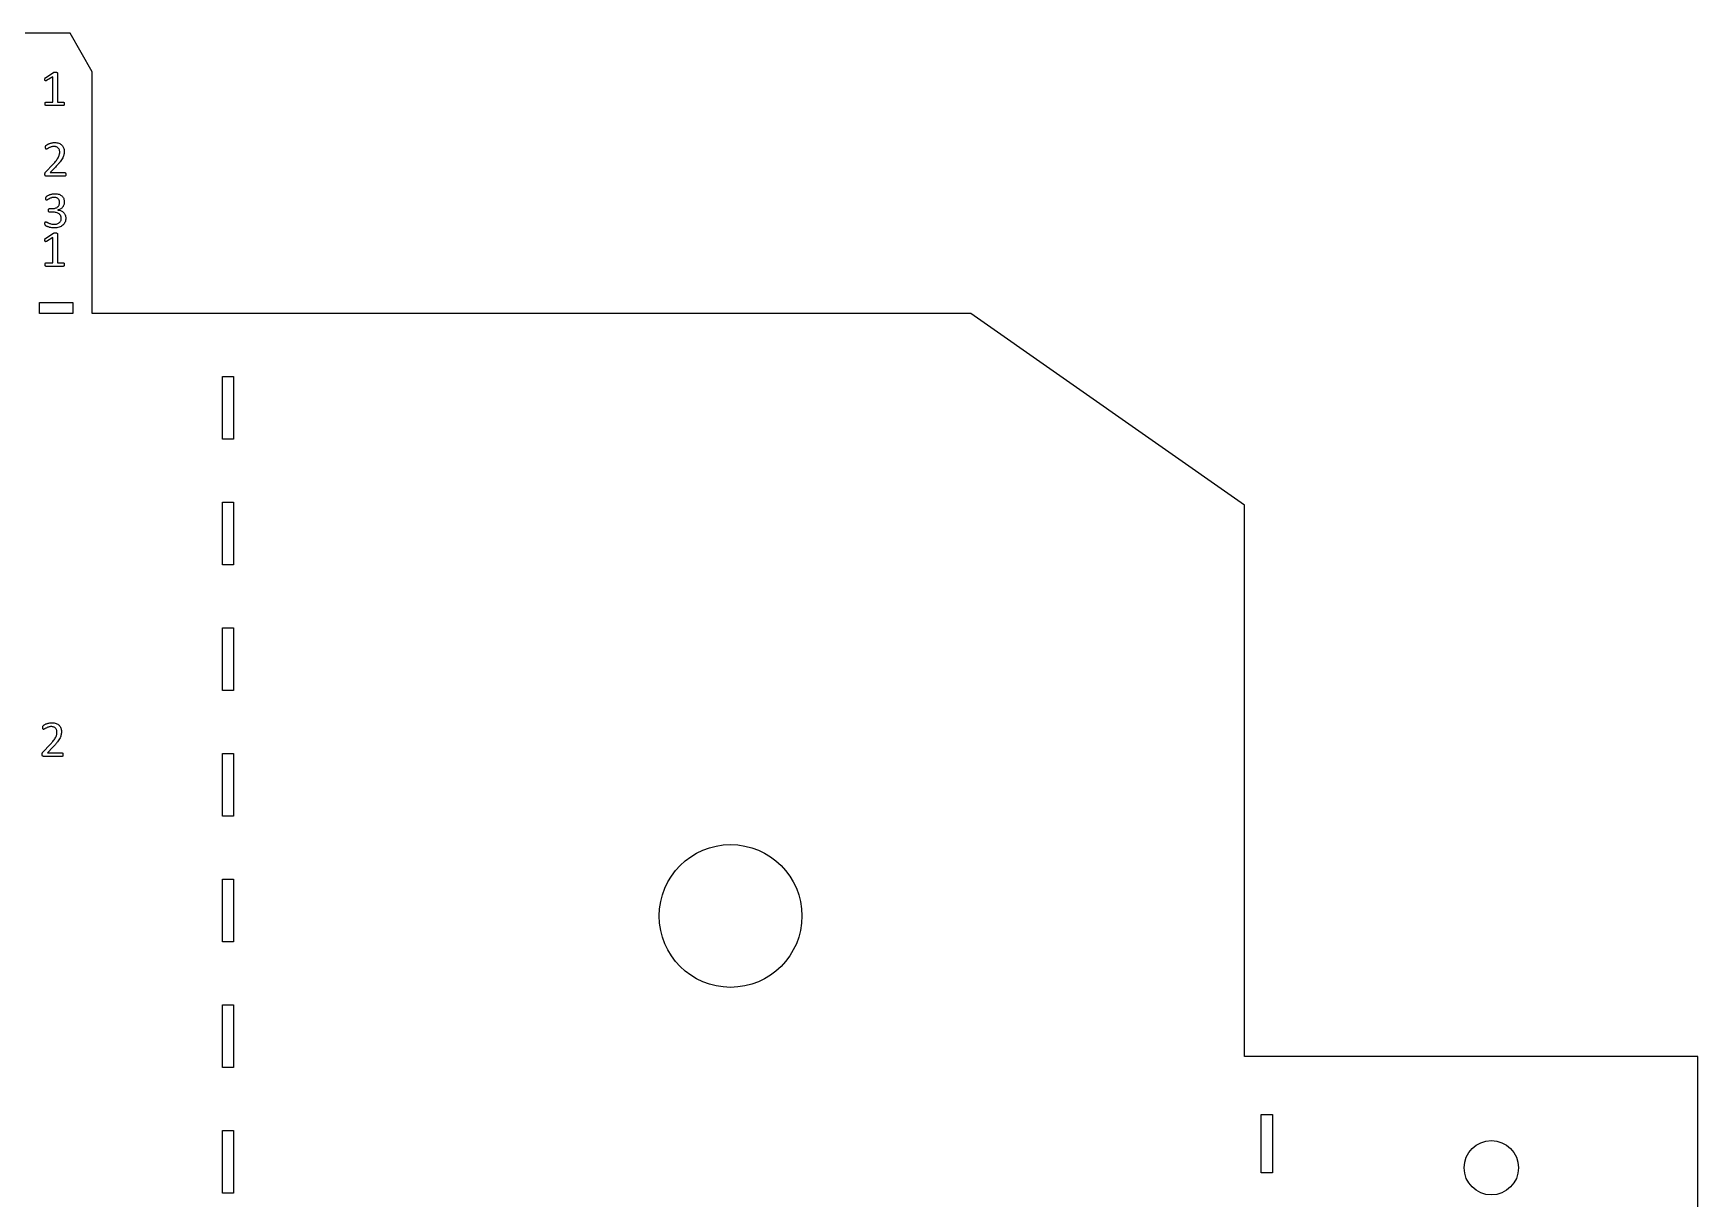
# Model space of a CAD drawing. Header units: inches. Extents: x 81.2 to 93.2, y 89.1 to 102.6.
# Drawn here: x 87.27 to 93.16, y 98.5 to 102.62 of the extents above; entities that cross this region are included whole.
import ezdxf

# ---------------------------------------------------------------- set-up
doc = ezdxf.new("R2010")
doc.units = ezdxf.units.IN
doc.header["$MEASUREMENT"] = 0
doc.layers.add('SCRIBE', color=5, linetype='Continuous')

msp = doc.modelspace()

# ---------------------------------------------------------------- linework, layer by layer
for p, q in [((87.3956, 102.6233), (86.9231, 102.6233)), ((87.4743, 102.4869), (87.3956, 102.6233)), ((87.4743, 101.6312), (87.4743, 102.4869)), ((90.584, 101.6312), (87.4743, 101.6312)), ((91.5515, 100.9537), (90.584, 101.6312)), ((91.5515, 99.0023), (91.5515, 100.9537)), ((93.1558, 99.0023), (91.5515, 99.0023)), ((93.1558, 97.1519), (93.1558, 99.0023))]:
    msp.add_line(p, q)
for points in [[(87.2873, 101.6312), (87.2873, 101.6705), (87.4054, 101.6705), (87.4054, 101.6312)], [(87.9743, 101.1865), (87.9349, 101.1865), (87.9349, 101.4088), (87.9743, 101.4088)], [(87.9743, 100.7419), (87.9349, 100.7419), (87.9349, 100.9642), (87.9743, 100.9642)], [(87.9349, 100.5195), (87.9743, 100.5195), (87.9743, 100.2972), (87.9349, 100.2972)], [(87.9349, 100.0749), (87.9743, 100.0749), (87.9743, 99.8526), (87.9349, 99.8526)], [(87.9349, 99.6302), (87.9743, 99.6302), (87.9743, 99.4079), (87.9349, 99.4079)], [(87.9349, 99.1856), (87.9743, 99.1856), (87.9743, 98.9633), (87.9349, 98.9633)], [(91.6115, 98.7967), (91.6509, 98.7967), (91.6509, 98.5911), (91.6115, 98.5911)], [(87.9349, 98.7409), (87.9743, 98.7409), (87.9743, 98.5186), (87.9349, 98.5186)]]:
    msp.add_lwpolyline(points, close=True)
for centre, radius in [((89.7333, 99.4996), 0.2525), ((92.4255, 98.6086), 0.0962)]:
    msp.add_circle(centre, radius)
at = {"layer": 'SCRIBE'}
for p, q in [((87.3096, 102.4673), (87.3367, 102.4847)), ((87.3352, 102.4693), (87.3125, 102.4558)), ((87.3352, 102.3799), (87.3352, 102.4693)), ((87.3509, 102.4832), (87.3509, 102.3799)), ((87.3107, 102.3799), (87.3352, 102.3799)), ((87.3509, 102.3799), (87.3721, 102.3799)), ((87.3721, 102.3674), (87.3107, 102.3674)), ((87.3107, 102.1341), (87.3342, 102.1583)), ((87.3445, 102.1501), (87.3259, 102.1307)), ((87.3771, 102.1174), (87.3122, 102.1174)), ((87.3259, 102.1307), (87.377, 102.1307)), ((87.3225, 102.0027), (87.3328, 102.0027)), ((87.3343, 101.9903), (87.3227, 101.9903)), ((87.3531, 101.9981), (87.3531, 101.9979)), ((87.3096, 101.8984), (87.3367, 101.9158)), ((87.3352, 101.9004), (87.3125, 101.8869)), ((87.3352, 101.811), (87.3352, 101.9004)), ((87.3509, 101.9143), (87.3509, 101.811)), ((87.3107, 101.811), (87.3352, 101.811)), ((87.3721, 101.7985), (87.3107, 101.7985)), ((87.3509, 101.811), (87.3721, 101.811)), ((87.3009, 100.081), (87.3244, 100.1051)), ((87.3347, 100.0969), (87.316, 100.0775)), ((87.316, 100.0775), (87.3672, 100.0775)), ((87.3673, 100.0642), (87.3023, 100.0642))]:
    msp.add_line(p, q, dxfattribs=at)
for points, knots in [([(87.307, 102.4605), (87.307, 102.461), (87.307, 102.4619), (87.3071, 102.4627), (87.3071, 102.4631)], [0, 0, 0, 0, 0.003635647, 0.006704337, 0.006704337, 0.006704337, 0.006704337]), ([(87.3072, 102.4571), (87.3071, 102.4576), (87.307, 102.4587), (87.307, 102.4599), (87.307, 102.4605)], [0, 0, 0, 0, 0.003946863, 0.008795165, 0.008795165, 0.008795165, 0.008795165]), ([(87.3071, 102.4631), (87.3072, 102.4635), (87.3073, 102.4641), (87.3074, 102.4647), (87.3075, 102.465)], [0, 0, 0, 0, 0.002575071, 0.004738533, 0.004738533, 0.004738533, 0.004738533]), ([(87.3081, 102.4551), (87.3079, 102.4554), (87.3074, 102.4559), (87.3073, 102.4567), (87.3072, 102.4571)], [0, 0, 0, 0, 0.002408271, 0.005494948, 0.005494948, 0.005494948, 0.005494948]), ([(87.3075, 102.465), (87.3076, 102.4652), (87.3078, 102.4657), (87.3081, 102.466), (87.3083, 102.4662)], [0, 0, 0, 0, 0.001922331, 0.00379734, 0.00379734, 0.00379734, 0.00379734]), ([(87.3098, 102.4547), (87.3094, 102.4547), (87.3088, 102.4546), (87.3083, 102.4549), (87.3081, 102.4551)], [0, 0, 0, 0, 0.002394407, 0.004523946, 0.004523946, 0.004523946, 0.004523946]), ([(87.3083, 102.4662), (87.3085, 102.4664), (87.3089, 102.4668), (87.3094, 102.4672), (87.3096, 102.4673)], [0, 0, 0, 0, 0.002020261, 0.004351097, 0.004351097, 0.004351097, 0.004351097]), ([(87.3125, 102.4558), (87.312, 102.4555), (87.3111, 102.4551), (87.3102, 102.4548), (87.3098, 102.4547)], [0, 0, 0, 0, 0.004361875, 0.007583489, 0.007583489, 0.007583489, 0.007583489]), ([(87.3367, 102.4847), (87.3368, 102.4848), (87.3371, 102.485), (87.3374, 102.4851), (87.3376, 102.4851)], [0, 0, 0, 0, 0.001217018, 0.002588348, 0.002588348, 0.002588348, 0.002588348]), ([(87.3376, 102.4851), (87.3378, 102.4852), (87.3383, 102.4853), (87.3387, 102.4854), (87.339, 102.4855)], [0, 0, 0, 0, 0.001624634, 0.003583621, 0.003583621, 0.003583621, 0.003583621]), ([(87.339, 102.4855), (87.3393, 102.4856), (87.3399, 102.4857), (87.3405, 102.4857), (87.3409, 102.4857)], [0, 0, 0, 0, 0.002281035, 0.004885038, 0.004885038, 0.004885038, 0.004885038]), ([(87.3409, 102.4857), (87.3413, 102.4857), (87.3422, 102.4858), (87.3431, 102.4858), (87.3436, 102.4858)], [0, 0, 0, 0, 0.003116588, 0.006924391, 0.006924391, 0.006924391, 0.006924391]), ([(87.3436, 102.4858), (87.3443, 102.4858), (87.3455, 102.4858), (87.3467, 102.4856), (87.3472, 102.4856)], [0, 0, 0, 0, 0.005078226, 0.009246472, 0.009246472, 0.009246472, 0.009246472]), ([(87.3472, 102.4856), (87.3477, 102.4855), (87.3484, 102.4854), (87.3492, 102.4852), (87.3495, 102.4851)], [0, 0, 0, 0, 0.003333809, 0.005917274, 0.005917274, 0.005917274, 0.005917274]), ([(87.3495, 102.4851), (87.3498, 102.485), (87.3502, 102.4848), (87.3505, 102.4844), (87.3506, 102.4843)], [0, 0, 0, 0, 0.001961542, 0.00351388, 0.00351388, 0.00351388, 0.00351388]), ([(87.3506, 102.4843), (87.3507, 102.4841), (87.3508, 102.4838), (87.3509, 102.4834), (87.3509, 102.4832)], [0, 0, 0, 0, 0.001398093, 0.002764863, 0.002764863, 0.002764863, 0.002764863]), ([(87.3074, 102.3736), (87.3074, 102.3741), (87.3075, 102.375), (87.3076, 102.3759), (87.3077, 102.3764)], [0, 0, 0, 0, 0.003869234, 0.007198451, 0.007198451, 0.007198451, 0.007198451]), ([(87.3077, 102.3707), (87.3076, 102.3711), (87.3075, 102.3721), (87.3074, 102.373), (87.3074, 102.3736)], [0, 0, 0, 0, 0.003386191, 0.007428381, 0.007428381, 0.007428381, 0.007428381]), ([(87.3077, 102.3764), (87.3078, 102.3767), (87.308, 102.3774), (87.3083, 102.378), (87.3084, 102.3783)], [0, 0, 0, 0, 0.002848912, 0.005265441, 0.005265441, 0.005265441, 0.005265441]), ([(87.3084, 102.3783), (87.3085, 102.3786), (87.3088, 102.379), (87.3092, 102.3794), (87.3094, 102.3795)], [0, 0, 0, 0, 0.002080151, 0.00395847, 0.00395847, 0.00395847, 0.00395847]), ([(87.3094, 102.3795), (87.3096, 102.3796), (87.31, 102.3799), (87.3105, 102.3799), (87.3107, 102.3799)], [0, 0, 0, 0, 0.001767391, 0.003546057, 0.003546057, 0.003546057, 0.003546057]), ([(87.3721, 102.3799), (87.3724, 102.3799), (87.3729, 102.3799), (87.3733, 102.3796), (87.3735, 102.3795)], [0, 0, 0, 0, 0.001807211, 0.003652688, 0.003652688, 0.003652688, 0.003652688]), ([(87.3735, 102.3795), (87.3737, 102.3794), (87.3741, 102.379), (87.3744, 102.3786), (87.3745, 102.3783)], [0, 0, 0, 0, 0.001942998, 0.004039286, 0.004039286, 0.004039286, 0.004039286]), ([(87.3745, 102.3783), (87.3747, 102.378), (87.375, 102.3774), (87.3751, 102.3767), (87.3752, 102.3764)], [0, 0, 0, 0, 0.002405307, 0.005231788, 0.005231788, 0.005231788, 0.005231788]), ([(87.3754, 102.3736), (87.3754, 102.373), (87.3754, 102.3721), (87.3752, 102.3711), (87.3751, 102.3707)], [0, 0, 0, 0, 0.00404219, 0.007428381, 0.007428381, 0.007428381, 0.007428381]), ([(87.3752, 102.3764), (87.3752, 102.3759), (87.3754, 102.375), (87.3754, 102.3741), (87.3754, 102.3736)], [0, 0, 0, 0, 0.003316823, 0.007184874, 0.007184874, 0.007184874, 0.007184874]), ([(87.3085, 102.3687), (87.3083, 102.369), (87.308, 102.3696), (87.3078, 102.3703), (87.3077, 102.3707)], [0, 0, 0, 0, 0.00241293, 0.005250574, 0.005250574, 0.005250574, 0.005250574]), ([(87.3095, 102.3677), (87.3093, 102.3678), (87.3089, 102.3681), (87.3086, 102.3685), (87.3085, 102.3687)], [0, 0, 0, 0, 0.001725476, 0.003775369, 0.003775369, 0.003775369, 0.003775369]), ([(87.3107, 102.3674), (87.3105, 102.3674), (87.3101, 102.3674), (87.3097, 102.3676), (87.3095, 102.3677)], [0, 0, 0, 0, 0.001570728, 0.003135079, 0.003135079, 0.003135079, 0.003135079]), ([(87.3734, 102.3677), (87.3732, 102.3676), (87.3728, 102.3674), (87.3723, 102.3674), (87.3721, 102.3674)], [0, 0, 0, 0, 0.00164449, 0.003243828, 0.003243828, 0.003243828, 0.003243828]), ([(87.3744, 102.3687), (87.3743, 102.3685), (87.374, 102.3681), (87.3736, 102.3678), (87.3734, 102.3677)], [0, 0, 0, 0, 0.002013859, 0.003785026, 0.003785026, 0.003785026, 0.003785026]), ([(87.3751, 102.3707), (87.375, 102.3703), (87.3749, 102.3696), (87.3745, 102.369), (87.3744, 102.3687)], [0, 0, 0, 0, 0.002829272, 0.005203089, 0.005203089, 0.005203089, 0.005203089]), ([(87.3092, 102.2201), (87.3092, 102.2205), (87.3092, 102.2213), (87.3092, 102.222), (87.3093, 102.2224)], [0, 0, 0, 0, 0.003231266, 0.006005901, 0.006005901, 0.006005901, 0.006005901]), ([(87.3094, 102.2168), (87.3093, 102.2173), (87.3092, 102.2184), (87.3092, 102.2195), (87.3092, 102.2201)], [0, 0, 0, 0, 0.00382439, 0.008325965, 0.008325965, 0.008325965, 0.008325965]), ([(87.3093, 102.2224), (87.3093, 102.2227), (87.3094, 102.2233), (87.3095, 102.2239), (87.3096, 102.2241)], [0, 0, 0, 0, 0.002386583, 0.004464489, 0.004464489, 0.004464489, 0.004464489]), ([(87.3099, 102.2146), (87.3098, 102.2149), (87.3095, 102.2156), (87.3094, 102.2164), (87.3094, 102.2168)], [0, 0, 0, 0, 0.002534651, 0.005700892, 0.005700892, 0.005700892, 0.005700892]), ([(87.3096, 102.2241), (87.3097, 102.2244), (87.3098, 102.2248), (87.3101, 102.2253), (87.3102, 102.2255)], [0, 0, 0, 0, 0.001907563, 0.003778115, 0.003778115, 0.003778115, 0.003778115]), ([(87.3107, 102.2134), (87.3105, 102.2136), (87.3102, 102.2139), (87.31, 102.2144), (87.3099, 102.2146)], [0, 0, 0, 0, 0.001699084, 0.003725318, 0.003725318, 0.003725318, 0.003725318]), ([(87.3102, 102.2255), (87.3103, 102.2257), (87.3108, 102.2263), (87.3113, 102.2268), (87.3116, 102.2271)], [0, 0, 0, 0, 0.002284688, 0.005487658, 0.005487658, 0.005487658, 0.005487658]), ([(87.3119, 102.2131), (87.3117, 102.2131), (87.3113, 102.2131), (87.3109, 102.2133), (87.3107, 102.2134)], [0, 0, 0, 0, 0.001593871, 0.003155237, 0.003155237, 0.003155237, 0.003155237]), ([(87.3116, 102.2271), (87.3121, 102.2275), (87.3133, 102.2284), (87.3146, 102.2292), (87.3154, 102.2297)], [0, 0, 0, 0, 0.00473657, 0.01162603, 0.01162603, 0.01162603, 0.01162603]), ([(87.3153, 102.2146), (87.3147, 102.2142), (87.3136, 102.2134), (87.3124, 102.2132), (87.3119, 102.2131)], [0, 0, 0, 0, 0.005878443, 0.009612166, 0.009612166, 0.009612166, 0.009612166]), ([(87.321, 102.218), (87.32, 102.2174), (87.318, 102.2163), (87.3162, 102.2151), (87.3153, 102.2146)], [0, 0, 0, 0, 0.00913042, 0.01685337, 0.01685337, 0.01685337, 0.01685337]), ([(87.3154, 102.2297), (87.3164, 102.2302), (87.3186, 102.2315), (87.3209, 102.2324), (87.3221, 102.2329)], [0, 0, 0, 0, 0.00871159, 0.01895733, 0.01895733, 0.01895733, 0.01895733]), ([(87.329, 102.2213), (87.3276, 102.2208), (87.3248, 102.2198), (87.3223, 102.2186), (87.321, 102.218)], [0, 0, 0, 0, 0.01158332, 0.02198567, 0.02198567, 0.02198567, 0.02198567]), ([(87.3221, 102.2329), (87.3235, 102.2334), (87.3264, 102.2345), (87.3295, 102.2352), (87.331, 102.2356)], [0, 0, 0, 0, 0.01141218, 0.02363523, 0.02363523, 0.02363523, 0.02363523]), ([(87.3393, 102.2229), (87.3374, 102.2228), (87.334, 102.2227), (87.3306, 102.2218), (87.329, 102.2213)], [0, 0, 0, 0, 0.01381521, 0.0264554, 0.0264554, 0.0264554, 0.0264554]), ([(87.331, 102.2356), (87.3327, 102.2359), (87.3361, 102.2366), (87.3395, 102.2366), (87.3412, 102.2367)], [0, 0, 0, 0, 0.01283265, 0.02614874, 0.02614874, 0.02614874, 0.02614874]), ([(87.3479, 102.2213), (87.3466, 102.2218), (87.3438, 102.2227), (87.3408, 102.2228), (87.3393, 102.2229)], [0, 0, 0, 0, 0.01065341, 0.02236237, 0.02236237, 0.02236237, 0.02236237]), ([(87.3412, 102.2367), (87.3439, 102.2366), (87.349, 102.2365), (87.3539, 102.235), (87.3562, 102.2343)], [0, 0, 0, 0, 0.02039392, 0.03860593, 0.03860593, 0.03860593, 0.03860593]), ([(87.3541, 102.2171), (87.3532, 102.218), (87.3514, 102.2197), (87.3491, 102.2208), (87.3479, 102.2213)], [0, 0, 0, 0, 0.00930619, 0.01917319, 0.01917319, 0.01917319, 0.01917319]), ([(87.3579, 102.211), (87.3574, 102.2121), (87.3565, 102.2144), (87.3549, 102.2162), (87.3541, 102.2171)], [0, 0, 0, 0, 0.00928038, 0.0184129, 0.0184129, 0.0184129, 0.0184129]), ([(87.3549, 102.1853), (87.3557, 102.1871), (87.3572, 102.1902), (87.358, 102.1937), (87.3584, 102.1952)], [0, 0, 0, 0, 0.01435635, 0.02674603, 0.02674603, 0.02674603, 0.02674603]), ([(87.3562, 102.2343), (87.3582, 102.2334), (87.3621, 102.2318), (87.3653, 102.229), (87.3668, 102.2277)], [0, 0, 0, 0, 0.01655218, 0.03194212, 0.03194212, 0.03194212, 0.03194212]), ([(87.3592, 102.2036), (87.3592, 102.2049), (87.3591, 102.2074), (87.3583, 102.2098), (87.3579, 102.211)], [0, 0, 0, 0, 0.00969935, 0.01917919, 0.01917919, 0.01917919, 0.01917919]), ([(87.3584, 102.1952), (87.3586, 102.1967), (87.3591, 102.1994), (87.3592, 102.2023), (87.3592, 102.2036)], [0, 0, 0, 0, 0.0110784, 0.02136155, 0.02136155, 0.02136155, 0.02136155]), ([(87.3668, 102.2277), (87.3681, 102.2262), (87.3708, 102.2233), (87.3723, 102.2198), (87.3731, 102.218)], [0, 0, 0, 0, 0.01482224, 0.02961907, 0.02961907, 0.02961907, 0.02961907]), ([(87.3742, 102.1949), (87.3738, 102.193), (87.3728, 102.1888), (87.371, 102.1849), (87.37, 102.1828)], [0, 0, 0, 0, 0.01528884, 0.03259483, 0.03259483, 0.03259483, 0.03259483]), ([(87.3731, 102.218), (87.3737, 102.2161), (87.375, 102.2122), (87.3751, 102.2082), (87.3752, 102.2061)], [0, 0, 0, 0, 0.0150736, 0.03059197, 0.03059197, 0.03059197, 0.03059197]), ([(87.3752, 102.2061), (87.3752, 102.2043), (87.3751, 102.2005), (87.3745, 102.1968), (87.3742, 102.1949)], [0, 0, 0, 0, 0.01429294, 0.02864096, 0.02864096, 0.02864096, 0.02864096]), ([(87.3342, 102.1583), (87.3367, 102.1609), (87.3413, 102.1657), (87.3454, 102.1709), (87.3473, 102.1733)], [0, 0, 0, 0, 0.02743727, 0.05052899, 0.05052899, 0.05052899, 0.05052899]), ([(87.3607, 102.1684), (87.3584, 102.1655), (87.3532, 102.1592), (87.3476, 102.1533), (87.3445, 102.1501)], [0, 0, 0, 0, 0.02821007, 0.0620706, 0.0620706, 0.0620706, 0.0620706]), ([(87.3473, 102.1733), (87.3488, 102.1753), (87.3516, 102.1792), (87.3538, 102.1834), (87.3549, 102.1853)], [0, 0, 0, 0, 0.01952854, 0.03627232, 0.03627232, 0.03627232, 0.03627232]), ([(87.37, 102.1828), (87.3687, 102.1805), (87.366, 102.1755), (87.3625, 102.1709), (87.3607, 102.1684)], [0, 0, 0, 0, 0.02009367, 0.04370444, 0.04370444, 0.04370444, 0.04370444]), ([(87.307, 102.1242), (87.307, 102.1248), (87.307, 102.1258), (87.3071, 102.1269), (87.3071, 102.1274)], [0, 0, 0, 0, 0.00432783, 0.008087371, 0.008087371, 0.008087371, 0.008087371]), ([(87.3073, 102.1208), (87.3072, 102.1213), (87.307, 102.1225), (87.307, 102.1236), (87.307, 102.1242)], [0, 0, 0, 0, 0.00391257, 0.008589994, 0.008589994, 0.008589994, 0.008589994]), ([(87.3071, 102.1274), (87.3072, 102.1278), (87.3073, 102.1286), (87.3076, 102.1294), (87.3077, 102.1298)], [0, 0, 0, 0, 0.003308191, 0.006327544, 0.006327544, 0.006327544, 0.006327544]), ([(87.3083, 102.1187), (87.3081, 102.119), (87.3076, 102.1197), (87.3074, 102.1204), (87.3073, 102.1208)], [0, 0, 0, 0, 0.002704176, 0.005933396, 0.005933396, 0.005933396, 0.005933396]), ([(87.3077, 102.1298), (87.3079, 102.1301), (87.3083, 102.1309), (87.3087, 102.1315), (87.3089, 102.1319)], [0, 0, 0, 0, 0.002971734, 0.006089147, 0.006089147, 0.006089147, 0.006089147]), ([(87.3099, 102.1177), (87.3096, 102.1178), (87.309, 102.1181), (87.3085, 102.1185), (87.3083, 102.1187)], [0, 0, 0, 0, 0.002490312, 0.004968558, 0.004968558, 0.004968558, 0.004968558]), ([(87.3089, 102.1319), (87.3092, 102.1322), (87.3097, 102.133), (87.3104, 102.1337), (87.3107, 102.1341)], [0, 0, 0, 0, 0.003423318, 0.007318479, 0.007318479, 0.007318479, 0.007318479]), ([(87.3122, 102.1174), (87.3118, 102.1174), (87.311, 102.1174), (87.3103, 102.1176), (87.3099, 102.1177)], [0, 0, 0, 0, 0.003035568, 0.005729556, 0.005729556, 0.005729556, 0.005729556]), ([(87.377, 102.1307), (87.3773, 102.1306), (87.3778, 102.1306), (87.3782, 102.1304), (87.3784, 102.1302)], [0, 0, 0, 0, 0.001835765, 0.003760049, 0.003760049, 0.003760049, 0.003760049]), ([(87.3786, 102.1178), (87.3784, 102.1177), (87.3779, 102.1174), (87.3774, 102.1174), (87.3771, 102.1174)], [0, 0, 0, 0, 0.001977182, 0.003984419, 0.003984419, 0.003984419, 0.003984419]), ([(87.3784, 102.1302), (87.3787, 102.1301), (87.3791, 102.1297), (87.3795, 102.1293), (87.3796, 102.129)], [0, 0, 0, 0, 0.002072299, 0.004356987, 0.004356987, 0.004356987, 0.004356987]), ([(87.3797, 102.1191), (87.3796, 102.1188), (87.3793, 102.1183), (87.3788, 102.118), (87.3786, 102.1178)], [0, 0, 0, 0, 0.00225666, 0.004302906, 0.004302906, 0.004302906, 0.004302906]), ([(87.3796, 102.129), (87.3798, 102.1287), (87.3801, 102.1281), (87.3803, 102.1274), (87.3804, 102.127)], [0, 0, 0, 0, 0.002580881, 0.005533503, 0.005533503, 0.005533503, 0.005533503]), ([(87.3804, 102.1212), (87.3803, 102.1208), (87.3801, 102.1201), (87.3798, 102.1194), (87.3797, 102.1191)], [0, 0, 0, 0, 0.003050763, 0.005670663, 0.005670663, 0.005670663, 0.005670663]), ([(87.3804, 102.127), (87.3804, 102.1265), (87.3806, 102.1256), (87.3806, 102.1246), (87.3806, 102.1241)], [0, 0, 0, 0, 0.003402617, 0.007299526, 0.007299526, 0.007299526, 0.007299526]), ([(87.3806, 102.1241), (87.3806, 102.1236), (87.3806, 102.1226), (87.3804, 102.1217), (87.3804, 102.1212)], [0, 0, 0, 0, 0.003925709, 0.007414186, 0.007414186, 0.007414186, 0.007414186]), ([(87.3103, 102.0414), (87.3104, 102.0417), (87.3104, 102.0423), (87.3106, 102.0429), (87.3107, 102.0432)], [0, 0, 0, 0, 0.002504794, 0.004716018, 0.004716018, 0.004716018, 0.004716018]), ([(87.3103, 102.0389), (87.3103, 102.0394), (87.3103, 102.0402), (87.3103, 102.041), (87.3103, 102.0414)], [0, 0, 0, 0, 0.003260139, 0.006121127, 0.006121127, 0.006121127, 0.006121127]), ([(87.3104, 102.0357), (87.3104, 102.0362), (87.3103, 102.0373), (87.3103, 102.0383), (87.3103, 102.0389)], [0, 0, 0, 0, 0.003615087, 0.008202451, 0.008202451, 0.008202451, 0.008202451]), ([(87.3108, 102.0338), (87.3107, 102.0341), (87.3105, 102.0347), (87.3104, 102.0354), (87.3104, 102.0357)], [0, 0, 0, 0, 0.002189284, 0.004996714, 0.004996714, 0.004996714, 0.004996714]), ([(87.3107, 102.0432), (87.3108, 102.0434), (87.311, 102.0439), (87.3112, 102.0444), (87.3113, 102.0446)], [0, 0, 0, 0, 0.002019422, 0.003928722, 0.003928722, 0.003928722, 0.003928722]), ([(87.3117, 102.0329), (87.3115, 102.033), (87.3111, 102.0332), (87.311, 102.0336), (87.3108, 102.0338)], [0, 0, 0, 0, 0.00144231, 0.003154716, 0.003154716, 0.003154716, 0.003154716]), ([(87.3113, 102.0446), (87.3115, 102.0448), (87.3119, 102.0454), (87.3123, 102.0458), (87.3126, 102.0461)], [0, 0, 0, 0, 0.002152861, 0.004929591, 0.004929591, 0.004929591, 0.004929591]), ([(87.3128, 102.0327), (87.3126, 102.0327), (87.3122, 102.0327), (87.3118, 102.0328), (87.3117, 102.0329)], [0, 0, 0, 0, 0.001535636, 0.002958778, 0.002958778, 0.002958778, 0.002958778]), ([(87.3126, 102.0461), (87.313, 102.0464), (87.3141, 102.0474), (87.3153, 102.0481), (87.3161, 102.0486)], [0, 0, 0, 0, 0.00426631, 0.01093084, 0.01093084, 0.01093084, 0.01093084]), ([(87.316, 102.0343), (87.3154, 102.0338), (87.3144, 102.0331), (87.3132, 102.0328), (87.3128, 102.0327)], [0, 0, 0, 0, 0.005763816, 0.00909364, 0.00909364, 0.00909364, 0.00909364]), ([(87.3217, 102.0377), (87.3206, 102.0371), (87.3187, 102.0361), (87.3168, 102.0348), (87.316, 102.0343)], [0, 0, 0, 0, 0.00918146, 0.01692713, 0.01692713, 0.01692713, 0.01692713]), ([(87.3161, 102.0486), (87.317, 102.0491), (87.3191, 102.0503), (87.3214, 102.0513), (87.3226, 102.0518)], [0, 0, 0, 0, 0.00853427, 0.01843695, 0.01843695, 0.01843695, 0.01843695]), ([(87.3296, 102.0411), (87.3282, 102.0406), (87.3255, 102.0396), (87.3229, 102.0383), (87.3217, 102.0377)], [0, 0, 0, 0, 0.01138286, 0.02176949, 0.02176949, 0.02176949, 0.02176949]), ([(87.3226, 102.0518), (87.3239, 102.0523), (87.3269, 102.0534), (87.3299, 102.0541), (87.3315, 102.0545)], [0, 0, 0, 0, 0.01119428, 0.02364075, 0.02364075, 0.02364075, 0.02364075]), ([(87.3392, 102.0427), (87.3375, 102.0426), (87.3342, 102.0425), (87.3311, 102.0415), (87.3296, 102.0411)], [0, 0, 0, 0, 0.01287617, 0.02500096, 0.02500096, 0.02500096, 0.02500096]), ([(87.3315, 102.0545), (87.3332, 102.0548), (87.3368, 102.0555), (87.3405, 102.0555), (87.3423, 102.0556)], [0, 0, 0, 0, 0.01345928, 0.0277549, 0.0277549, 0.0277549, 0.0277549]), ([(87.3477, 102.0413), (87.3464, 102.0417), (87.3437, 102.0425), (87.3408, 102.0426), (87.3392, 102.0427)], [0, 0, 0, 0, 0.01041863, 0.02196292, 0.02196292, 0.02196292, 0.02196292]), ([(87.3423, 102.0556), (87.3449, 102.0555), (87.3498, 102.0554), (87.3545, 102.0541), (87.3567, 102.0535)], [0, 0, 0, 0, 0.0195451, 0.03696751, 0.03696751, 0.03696751, 0.03696751]), ([(87.3538, 102.0374), (87.3529, 102.0382), (87.3511, 102.0398), (87.3489, 102.0408), (87.3477, 102.0413)], [0, 0, 0, 0, 0.00881665, 0.01832425, 0.01832425, 0.01832425, 0.01832425]), ([(87.3573, 102.0316), (87.3569, 102.0327), (87.356, 102.0348), (87.3545, 102.0365), (87.3538, 102.0374)], [0, 0, 0, 0, 0.00872229, 0.01729639, 0.01729639, 0.01729639, 0.01729639]), ([(87.3567, 102.0535), (87.3586, 102.0527), (87.3624, 102.0513), (87.3655, 102.0488), (87.367, 102.0476)], [0, 0, 0, 0, 0.01575446, 0.03035202, 0.03035202, 0.03035202, 0.03035202]), ([(87.3567, 102.0156), (87.3572, 102.0171), (87.3583, 102.02), (87.3584, 102.0231), (87.3585, 102.0247)], [0, 0, 0, 0, 0.01138667, 0.02352546, 0.02352546, 0.02352546, 0.02352546]), ([(87.3585, 102.0247), (87.3585, 102.0259), (87.3584, 102.0282), (87.3577, 102.0305), (87.3573, 102.0316)], [0, 0, 0, 0, 0.00905993, 0.01797358, 0.01797358, 0.01797358, 0.01797358]), ([(87.367, 102.0476), (87.3683, 102.0462), (87.3709, 102.0436), (87.3724, 102.0402), (87.3732, 102.0384)], [0, 0, 0, 0, 0.01405151, 0.02819203, 0.02819203, 0.02819203, 0.02819203]), ([(87.3732, 102.0384), (87.3738, 102.0366), (87.375, 102.0328), (87.3751, 102.0288), (87.3752, 102.0267)], [0, 0, 0, 0, 0.01474472, 0.03046189, 0.03046189, 0.03046189, 0.03046189]), ([(87.3752, 102.0267), (87.3752, 102.0249), (87.3751, 102.0214), (87.3742, 102.018), (87.3738, 102.0164)], [0, 0, 0, 0, 0.01361786, 0.02652422, 0.02652422, 0.02652422, 0.02652422]), ([(87.3189, 101.9967), (87.3189, 101.9972), (87.3189, 101.9982), (87.3191, 101.9991), (87.3192, 101.9996)], [0, 0, 0, 0, 0.004013338, 0.007314033, 0.007314033, 0.007314033, 0.007314033]), ([(87.3192, 101.9936), (87.3191, 101.9941), (87.3189, 101.9951), (87.3189, 101.9961), (87.3189, 101.9967)], [0, 0, 0, 0, 0.003517698, 0.007907298, 0.007907298, 0.007907298, 0.007907298]), ([(87.3192, 101.9996), (87.3193, 101.9999), (87.3194, 102.0006), (87.3198, 102.0011), (87.3199, 102.0014)], [0, 0, 0, 0, 0.002727617, 0.005039089, 0.005039089, 0.005039089, 0.005039089]), ([(87.3201, 101.9917), (87.3199, 101.992), (87.3195, 101.9926), (87.3193, 101.9932), (87.3192, 101.9936)], [0, 0, 0, 0, 0.002444745, 0.005319116, 0.005319116, 0.005319116, 0.005319116]), ([(87.3199, 102.0014), (87.3201, 102.0016), (87.3204, 102.002), (87.3209, 102.0023), (87.3211, 102.0024)], [0, 0, 0, 0, 0.002021892, 0.003870088, 0.003870088, 0.003870088, 0.003870088]), ([(87.3213, 101.9907), (87.3211, 101.9908), (87.3206, 101.9911), (87.3202, 101.9915), (87.3201, 101.9917)], [0, 0, 0, 0, 0.001979969, 0.004115634, 0.004115634, 0.004115634, 0.004115634]), ([(87.3211, 102.0024), (87.3213, 102.0025), (87.3218, 102.0027), (87.3223, 102.0027), (87.3225, 102.0027)], [0, 0, 0, 0, 0.001833712, 0.00380562, 0.00380562, 0.00380562, 0.00380562]), ([(87.3227, 101.9903), (87.3225, 101.9904), (87.322, 101.9904), (87.3215, 101.9906), (87.3213, 101.9907)], [0, 0, 0, 0, 0.001888086, 0.003803264, 0.003803264, 0.003803264, 0.003803264]), ([(87.3328, 102.0027), (87.3347, 102.0027), (87.3383, 102.0028), (87.3419, 102.0038), (87.3436, 102.0042)], [0, 0, 0, 0, 0.01448516, 0.02771083, 0.02771083, 0.02771083, 0.02771083]), ([(87.3472, 101.9888), (87.3452, 101.9892), (87.3409, 101.9902), (87.3366, 101.9903), (87.3343, 101.9903)], [0, 0, 0, 0, 0.01568145, 0.03307901, 0.03307901, 0.03307901, 0.03307901]), ([(87.3436, 102.0042), (87.3451, 102.0048), (87.348, 102.0059), (87.3505, 102.0078), (87.3516, 102.0087)], [0, 0, 0, 0, 0.01217362, 0.02356884, 0.02356884, 0.02356884, 0.02356884]), ([(87.3568, 101.9843), (87.3553, 101.9853), (87.3524, 101.9872), (87.349, 101.9883), (87.3472, 101.9888)], [0, 0, 0, 0, 0.01280638, 0.02693014, 0.02693014, 0.02693014, 0.02693014]), ([(87.3516, 102.0087), (87.3527, 102.0097), (87.3548, 102.0117), (87.3561, 102.0143), (87.3567, 102.0156)], [0, 0, 0, 0, 0.01100417, 0.02201346, 0.02201346, 0.02201346, 0.02201346]), ([(87.3626, 102.0017), (87.3611, 102.0009), (87.3582, 101.9992), (87.3549, 101.9984), (87.3531, 101.9981)], [0, 0, 0, 0, 0.01250049, 0.02579057, 0.02579057, 0.02579057, 0.02579057]), ([(87.3531, 101.9979), (87.3551, 101.9976), (87.3589, 101.9971), (87.3625, 101.9956), (87.3643, 101.9948)], [0, 0, 0, 0, 0.01504967, 0.02941547, 0.02941547, 0.02941547, 0.02941547]), ([(87.3627, 101.9774), (87.3619, 101.9787), (87.3603, 101.9814), (87.358, 101.9833), (87.3568, 101.9843)], [0, 0, 0, 0, 0.01137568, 0.02324615, 0.02324615, 0.02324615, 0.02324615]), ([(87.3583, 101.9534), (87.3593, 101.9543), (87.3613, 101.9563), (87.3625, 101.9588), (87.3631, 101.96)], [0, 0, 0, 0, 0.01052235, 0.02095898, 0.02095898, 0.02095898, 0.02095898]), ([(87.3695, 102.0079), (87.3685, 102.0067), (87.3665, 102.0043), (87.3639, 102.0026), (87.3626, 102.0017)], [0, 0, 0, 0, 0.01175905, 0.02378232, 0.02378232, 0.02378232, 0.02378232]), ([(87.3647, 101.9684), (87.3646, 101.97), (87.3645, 101.9732), (87.3633, 101.976), (87.3627, 101.9774)], [0, 0, 0, 0, 0.01212551, 0.02357799, 0.02357799, 0.02357799, 0.02357799]), ([(87.3631, 101.96), (87.3636, 101.9614), (87.3645, 101.9641), (87.3646, 101.967), (87.3647, 101.9684)], [0, 0, 0, 0, 0.01067588, 0.0218271, 0.0218271, 0.0218271, 0.0218271]), ([(87.3643, 101.9948), (87.3659, 101.994), (87.369, 101.9924), (87.3717, 101.99), (87.3729, 101.9888)], [0, 0, 0, 0, 0.01376447, 0.02695352, 0.02695352, 0.02695352, 0.02695352]), ([(87.3738, 102.0164), (87.3732, 102.0148), (87.3722, 102.0118), (87.3704, 102.0092), (87.3695, 102.0079)], [0, 0, 0, 0, 0.01229874, 0.02414422, 0.02414422, 0.02414422, 0.02414422]), ([(87.3729, 101.9888), (87.3741, 101.9875), (87.3764, 101.985), (87.3779, 101.9819), (87.3786, 101.9803)], [0, 0, 0, 0, 0.01295298, 0.026078, 0.026078, 0.026078, 0.026078]), ([(87.3807, 101.9699), (87.3806, 101.9673), (87.3804, 101.9623), (87.3787, 101.9576), (87.3779, 101.9553)], [0, 0, 0, 0, 0.01961056, 0.03792377, 0.03792377, 0.03792377, 0.03792377]), ([(87.3786, 101.9803), (87.3792, 101.9786), (87.3804, 101.9753), (87.3806, 101.9717), (87.3807, 101.9699)], [0, 0, 0, 0, 0.01335907, 0.0270649, 0.0270649, 0.0270649, 0.0270649]), ([(87.307, 101.9508), (87.307, 101.9518), (87.307, 101.9533), (87.3075, 101.9548), (87.3076, 101.9554)], [0, 0, 0, 0, 0.00705062, 0.01171904, 0.01171904, 0.01171904, 0.01171904]), ([(87.3071, 101.9476), (87.3071, 101.9481), (87.307, 101.9492), (87.307, 101.9502), (87.307, 101.9508)], [0, 0, 0, 0, 0.003730223, 0.008202183, 0.008202183, 0.008202183, 0.008202183]), ([(87.3075, 101.9454), (87.3074, 101.9457), (87.3073, 101.9464), (87.3072, 101.9472), (87.3071, 101.9476)], [0, 0, 0, 0, 0.002637791, 0.005754539, 0.005754539, 0.005754539, 0.005754539]), ([(87.3082, 101.9438), (87.308, 101.9441), (87.3078, 101.9446), (87.3076, 101.9451), (87.3075, 101.9454)], [0, 0, 0, 0, 0.001986833, 0.004249377, 0.004249377, 0.004249377, 0.004249377]), ([(87.3076, 101.9554), (87.3079, 101.9557), (87.3083, 101.9564), (87.3091, 101.9566), (87.3095, 101.9566)], [0, 0, 0, 0, 0.003149818, 0.005990764, 0.005990764, 0.005990764, 0.005990764]), ([(87.3092, 101.9426), (87.309, 101.9428), (87.3086, 101.9431), (87.3083, 101.9436), (87.3082, 101.9438)], [0, 0, 0, 0, 0.002224141, 0.004192659, 0.004192659, 0.004192659, 0.004192659]), ([(87.3125, 101.9405), (87.3118, 101.9409), (87.3106, 101.9415), (87.3096, 101.9423), (87.3092, 101.9426)], [0, 0, 0, 0, 0.006264998, 0.009906705, 0.009906705, 0.009906705, 0.009906705]), ([(87.3095, 101.9566), (87.3099, 101.9565), (87.3111, 101.9562), (87.3121, 101.9556), (87.3128, 101.9552)], [0, 0, 0, 0, 0.003298121, 0.009222144, 0.009222144, 0.009222144, 0.009222144]), ([(87.3192, 101.9378), (87.3179, 101.9382), (87.3157, 101.939), (87.3135, 101.94), (87.3125, 101.9405)], [0, 0, 0, 0, 0.00989251, 0.0182294, 0.0182294, 0.0182294, 0.0182294]), ([(87.3128, 101.9552), (87.3137, 101.9547), (87.3158, 101.9535), (87.318, 101.9526), (87.3192, 101.952)], [0, 0, 0, 0, 0.00812363, 0.017967, 0.017967, 0.017967, 0.017967]), ([(87.3192, 101.952), (87.3205, 101.9515), (87.3235, 101.9503), (87.3266, 101.9494), (87.3282, 101.9489)], [0, 0, 0, 0, 0.0114244, 0.02431805, 0.02431805, 0.02431805, 0.02431805]), ([(87.3283, 101.9355), (87.3267, 101.9358), (87.3236, 101.9364), (87.3206, 101.9374), (87.3192, 101.9378)], [0, 0, 0, 0, 0.01259996, 0.02391239, 0.02391239, 0.02391239, 0.02391239]), ([(87.3282, 101.9489), (87.33, 101.9485), (87.3338, 101.9476), (87.3377, 101.9475), (87.3397, 101.9475)], [0, 0, 0, 0, 0.01415175, 0.02953868, 0.02953868, 0.02953868, 0.02953868]), ([(87.3393, 101.9346), (87.3374, 101.9346), (87.3337, 101.9347), (87.3301, 101.9352), (87.3283, 101.9355)], [0, 0, 0, 0, 0.01452226, 0.02817262, 0.02817262, 0.02817262, 0.02817262]), ([(87.3367, 101.9158), (87.3368, 101.9159), (87.3371, 101.9161), (87.3374, 101.9162), (87.3376, 101.9162)], [0, 0, 0, 0, 0.001217018, 0.002588348, 0.002588348, 0.002588348, 0.002588348]), ([(87.3376, 101.9162), (87.3378, 101.9163), (87.3383, 101.9164), (87.3387, 101.9165), (87.339, 101.9166)], [0, 0, 0, 0, 0.001624634, 0.003583621, 0.003583621, 0.003583621, 0.003583621]), ([(87.339, 101.9166), (87.3393, 101.9167), (87.3399, 101.9168), (87.3405, 101.9168), (87.3409, 101.9168)], [0, 0, 0, 0, 0.002281035, 0.004885038, 0.004885038, 0.004885038, 0.004885038]), ([(87.3568, 101.9371), (87.3541, 101.9363), (87.3483, 101.9348), (87.3424, 101.9346), (87.3393, 101.9346)], [0, 0, 0, 0, 0.0214201, 0.04489684, 0.04489684, 0.04489684, 0.04489684]), ([(87.3397, 101.9475), (87.3416, 101.9475), (87.3453, 101.9476), (87.3488, 101.9486), (87.3505, 101.949)], [0, 0, 0, 0, 0.01470956, 0.02782672, 0.02782672, 0.02782672, 0.02782672]), ([(87.3409, 101.9168), (87.3413, 101.9168), (87.3422, 101.9169), (87.3431, 101.9169), (87.3436, 101.9169)], [0, 0, 0, 0, 0.003116588, 0.006924391, 0.006924391, 0.006924391, 0.006924391]), ([(87.3436, 101.9169), (87.3443, 101.9169), (87.3455, 101.9169), (87.3467, 101.9167), (87.3472, 101.9167)], [0, 0, 0, 0, 0.005078226, 0.009246472, 0.009246472, 0.009246472, 0.009246472]), ([(87.3472, 101.9167), (87.3477, 101.9166), (87.3484, 101.9165), (87.3492, 101.9163), (87.3495, 101.9162)], [0, 0, 0, 0, 0.003333809, 0.005917274, 0.005917274, 0.005917274, 0.005917274]), ([(87.3495, 101.9162), (87.3498, 101.9161), (87.3502, 101.9159), (87.3505, 101.9155), (87.3506, 101.9154)], [0, 0, 0, 0, 0.001961542, 0.00351388, 0.00351388, 0.00351388, 0.00351388]), ([(87.3505, 101.949), (87.352, 101.9496), (87.3548, 101.9506), (87.3572, 101.9525), (87.3583, 101.9534)], [0, 0, 0, 0, 0.01187264, 0.02288212, 0.02288212, 0.02288212, 0.02288212]), ([(87.3506, 101.9154), (87.3507, 101.9152), (87.3508, 101.9149), (87.3509, 101.9145), (87.3509, 101.9143)], [0, 0, 0, 0, 0.001398093, 0.002764863, 0.002764863, 0.002764863, 0.002764863]), ([(87.3698, 101.9442), (87.3679, 101.9427), (87.3639, 101.9397), (87.3592, 101.9379), (87.3568, 101.9371)], [0, 0, 0, 0, 0.01821299, 0.0378446, 0.0378446, 0.0378446, 0.0378446]), ([(87.3779, 101.9553), (87.3768, 101.9532), (87.3747, 101.9491), (87.3714, 101.9458), (87.3698, 101.9442)], [0, 0, 0, 0, 0.01762131, 0.03516065, 0.03516065, 0.03516065, 0.03516065]), ([(87.307, 101.8916), (87.307, 101.8921), (87.307, 101.893), (87.3071, 101.8938), (87.3071, 101.8942)], [0, 0, 0, 0, 0.003635647, 0.006704337, 0.006704337, 0.006704337, 0.006704337]), ([(87.3072, 101.8882), (87.3071, 101.8887), (87.307, 101.8898), (87.307, 101.891), (87.307, 101.8916)], [0, 0, 0, 0, 0.003946863, 0.008795165, 0.008795165, 0.008795165, 0.008795165]), ([(87.3071, 101.8942), (87.3072, 101.8946), (87.3073, 101.8952), (87.3074, 101.8958), (87.3075, 101.8961)], [0, 0, 0, 0, 0.002575071, 0.004738533, 0.004738533, 0.004738533, 0.004738533]), ([(87.3081, 101.8862), (87.3079, 101.8865), (87.3074, 101.887), (87.3073, 101.8878), (87.3072, 101.8882)], [0, 0, 0, 0, 0.002408271, 0.005494948, 0.005494948, 0.005494948, 0.005494948]), ([(87.3075, 101.8961), (87.3076, 101.8963), (87.3078, 101.8968), (87.3081, 101.8971), (87.3083, 101.8973)], [0, 0, 0, 0, 0.001922331, 0.00379734, 0.00379734, 0.00379734, 0.00379734]), ([(87.3098, 101.8858), (87.3094, 101.8858), (87.3088, 101.8857), (87.3083, 101.886), (87.3081, 101.8862)], [0, 0, 0, 0, 0.002394407, 0.004523946, 0.004523946, 0.004523946, 0.004523946]), ([(87.3083, 101.8973), (87.3085, 101.8975), (87.3089, 101.8979), (87.3094, 101.8983), (87.3096, 101.8984)], [0, 0, 0, 0, 0.002020261, 0.004351097, 0.004351097, 0.004351097, 0.004351097]), ([(87.3125, 101.8869), (87.312, 101.8866), (87.3111, 101.8862), (87.3102, 101.8859), (87.3098, 101.8858)], [0, 0, 0, 0, 0.004361875, 0.007583489, 0.007583489, 0.007583489, 0.007583489]), ([(87.3074, 101.8047), (87.3074, 101.8052), (87.3075, 101.8061), (87.3076, 101.8071), (87.3077, 101.8075)], [0, 0, 0, 0, 0.003869234, 0.007198451, 0.007198451, 0.007198451, 0.007198451]), ([(87.3077, 101.8018), (87.3076, 101.8022), (87.3075, 101.8032), (87.3074, 101.8041), (87.3074, 101.8047)], [0, 0, 0, 0, 0.003386191, 0.007428381, 0.007428381, 0.007428381, 0.007428381]), ([(87.3077, 101.8075), (87.3078, 101.8078), (87.308, 101.8085), (87.3083, 101.8091), (87.3084, 101.8094)], [0, 0, 0, 0, 0.002848912, 0.005265441, 0.005265441, 0.005265441, 0.005265441]), ([(87.3085, 101.7999), (87.3083, 101.8001), (87.308, 101.8007), (87.3078, 101.8014), (87.3077, 101.8018)], [0, 0, 0, 0, 0.00241293, 0.005250574, 0.005250574, 0.005250574, 0.005250574]), ([(87.3084, 101.8094), (87.3085, 101.8097), (87.3088, 101.8101), (87.3092, 101.8105), (87.3094, 101.8106)], [0, 0, 0, 0, 0.002080151, 0.00395847, 0.00395847, 0.00395847, 0.00395847]), ([(87.3095, 101.7988), (87.3093, 101.7989), (87.3089, 101.7992), (87.3086, 101.7996), (87.3085, 101.7999)], [0, 0, 0, 0, 0.001725476, 0.003775369, 0.003775369, 0.003775369, 0.003775369]), ([(87.3094, 101.8106), (87.3096, 101.8107), (87.31, 101.811), (87.3105, 101.811), (87.3107, 101.811)], [0, 0, 0, 0, 0.001767391, 0.003546057, 0.003546057, 0.003546057, 0.003546057]), ([(87.3107, 101.7985), (87.3105, 101.7985), (87.3101, 101.7985), (87.3097, 101.7987), (87.3095, 101.7988)], [0, 0, 0, 0, 0.001570728, 0.003135079, 0.003135079, 0.003135079, 0.003135079]), ([(87.3721, 101.811), (87.3724, 101.811), (87.3729, 101.811), (87.3733, 101.8107), (87.3735, 101.8106)], [0, 0, 0, 0, 0.001807211, 0.003652688, 0.003652688, 0.003652688, 0.003652688]), ([(87.3734, 101.7988), (87.3732, 101.7987), (87.3728, 101.7985), (87.3723, 101.7985), (87.3721, 101.7985)], [0, 0, 0, 0, 0.00164449, 0.003243828, 0.003243828, 0.003243828, 0.003243828]), ([(87.3744, 101.7999), (87.3743, 101.7996), (87.374, 101.7992), (87.3736, 101.7989), (87.3734, 101.7988)], [0, 0, 0, 0, 0.002013859, 0.003785026, 0.003785026, 0.003785026, 0.003785026]), ([(87.3735, 101.8106), (87.3737, 101.8105), (87.3741, 101.8101), (87.3744, 101.8097), (87.3745, 101.8094)], [0, 0, 0, 0, 0.001942998, 0.004039286, 0.004039286, 0.004039286, 0.004039286]), ([(87.3751, 101.8018), (87.375, 101.8014), (87.3749, 101.8007), (87.3745, 101.8001), (87.3744, 101.7999)], [0, 0, 0, 0, 0.002829272, 0.005203089, 0.005203089, 0.005203089, 0.005203089]), ([(87.3745, 101.8094), (87.3747, 101.8091), (87.375, 101.8085), (87.3751, 101.8078), (87.3752, 101.8075)], [0, 0, 0, 0, 0.002405307, 0.005231788, 0.005231788, 0.005231788, 0.005231788]), ([(87.3754, 101.8047), (87.3754, 101.8041), (87.3754, 101.8032), (87.3752, 101.8022), (87.3751, 101.8018)], [0, 0, 0, 0, 0.00404219, 0.007428381, 0.007428381, 0.007428381, 0.007428381]), ([(87.3752, 101.8075), (87.3752, 101.8071), (87.3754, 101.8061), (87.3754, 101.8052), (87.3754, 101.8047)], [0, 0, 0, 0, 0.003316823, 0.007184874, 0.007184874, 0.007184874, 0.007184874]), ([(87.2993, 100.1669), (87.2993, 100.1673), (87.2993, 100.1681), (87.2994, 100.1689), (87.2994, 100.1693)], [0, 0, 0, 0, 0.003231266, 0.006005901, 0.006005901, 0.006005901, 0.006005901]), ([(87.2995, 100.1636), (87.2995, 100.1641), (87.2993, 100.1652), (87.2993, 100.1663), (87.2993, 100.1669)], [0, 0, 0, 0, 0.00382439, 0.008325965, 0.008325965, 0.008325965, 0.008325965]), ([(87.2994, 100.1693), (87.2994, 100.1696), (87.2995, 100.1702), (87.2997, 100.1707), (87.2997, 100.171)], [0, 0, 0, 0, 0.002386583, 0.004464489, 0.004464489, 0.004464489, 0.004464489]), ([(87.3, 100.1614), (87.2999, 100.1618), (87.2997, 100.1625), (87.2996, 100.1632), (87.2995, 100.1636)], [0, 0, 0, 0, 0.002534651, 0.005700892, 0.005700892, 0.005700892, 0.005700892]), ([(87.2997, 100.171), (87.2998, 100.1712), (87.3, 100.1717), (87.3002, 100.1721), (87.3003, 100.1724)], [0, 0, 0, 0, 0.001907563, 0.003778115, 0.003778115, 0.003778115, 0.003778115]), ([(87.3009, 100.1603), (87.3007, 100.1604), (87.3003, 100.1607), (87.3001, 100.1612), (87.3, 100.1614)], [0, 0, 0, 0, 0.001699084, 0.003725318, 0.003725318, 0.003725318, 0.003725318]), ([(87.3003, 100.1724), (87.3005, 100.1726), (87.3009, 100.1732), (87.3015, 100.1737), (87.3018, 100.1739)], [0, 0, 0, 0, 0.002284688, 0.005487658, 0.005487658, 0.005487658, 0.005487658]), ([(87.302, 100.1599), (87.3018, 100.1599), (87.3014, 100.1599), (87.3011, 100.1602), (87.3009, 100.1603)], [0, 0, 0, 0, 0.001593871, 0.003155237, 0.003155237, 0.003155237, 0.003155237]), ([(87.3018, 100.1739), (87.3023, 100.1743), (87.3035, 100.1753), (87.3048, 100.1761), (87.3055, 100.1765)], [0, 0, 0, 0, 0.00473657, 0.01162603, 0.01162603, 0.01162603, 0.01162603]), ([(87.3055, 100.1614), (87.3048, 100.161), (87.3038, 100.1603), (87.3025, 100.16), (87.302, 100.1599)], [0, 0, 0, 0, 0.005878443, 0.009612166, 0.009612166, 0.009612166, 0.009612166]), ([(87.3055, 100.1765), (87.3065, 100.1771), (87.3087, 100.1783), (87.311, 100.1793), (87.3123, 100.1798)], [0, 0, 0, 0, 0.00871159, 0.01895733, 0.01895733, 0.01895733, 0.01895733]), ([(87.3112, 100.1648), (87.3101, 100.1642), (87.3082, 100.1632), (87.3063, 100.162), (87.3055, 100.1614)], [0, 0, 0, 0, 0.00913042, 0.01685337, 0.01685337, 0.01685337, 0.01685337]), ([(87.3192, 100.1682), (87.3177, 100.1677), (87.315, 100.1667), (87.3124, 100.1654), (87.3112, 100.1648)], [0, 0, 0, 0, 0.01158332, 0.02198567, 0.02198567, 0.02198567, 0.02198567]), ([(87.3123, 100.1798), (87.3137, 100.1803), (87.3166, 100.1813), (87.3196, 100.1821), (87.3212, 100.1824)], [0, 0, 0, 0, 0.01141218, 0.02363523, 0.02363523, 0.02363523, 0.02363523]), ([(87.3294, 100.1697), (87.3276, 100.1697), (87.3241, 100.1696), (87.3208, 100.1686), (87.3192, 100.1682)], [0, 0, 0, 0, 0.01381521, 0.0264554, 0.0264554, 0.0264554, 0.0264554]), ([(87.3212, 100.1824), (87.3228, 100.1828), (87.3262, 100.1834), (87.3296, 100.1835), (87.3314, 100.1835)], [0, 0, 0, 0, 0.01283265, 0.02614874, 0.02614874, 0.02614874, 0.02614874]), ([(87.338, 100.1682), (87.3367, 100.1686), (87.3339, 100.1696), (87.331, 100.1697), (87.3294, 100.1697)], [0, 0, 0, 0, 0.01065341, 0.02236237, 0.02236237, 0.02236237, 0.02236237]), ([(87.3314, 100.1835), (87.3341, 100.1835), (87.3392, 100.1833), (87.344, 100.1818), (87.3463, 100.1811)], [0, 0, 0, 0, 0.02039392, 0.03860593, 0.03860593, 0.03860593, 0.03860593]), ([(87.3443, 100.164), (87.3434, 100.1648), (87.3415, 100.1666), (87.3392, 100.1676), (87.338, 100.1682)], [0, 0, 0, 0, 0.00930619, 0.01917319, 0.01917319, 0.01917319, 0.01917319]), ([(87.3481, 100.1579), (87.3476, 100.159), (87.3466, 100.1612), (87.3451, 100.1631), (87.3443, 100.164)], [0, 0, 0, 0, 0.00928038, 0.0184129, 0.0184129, 0.0184129, 0.0184129]), ([(87.345, 100.1322), (87.3458, 100.1339), (87.3473, 100.1371), (87.3482, 100.1405), (87.3485, 100.1421)], [0, 0, 0, 0, 0.01435635, 0.02674603, 0.02674603, 0.02674603, 0.02674603]), ([(87.3463, 100.1811), (87.3484, 100.1803), (87.3523, 100.1786), (87.3554, 100.1759), (87.357, 100.1745)], [0, 0, 0, 0, 0.01655218, 0.03194212, 0.03194212, 0.03194212, 0.03194212]), ([(87.3494, 100.1505), (87.3493, 100.1517), (87.3492, 100.1543), (87.3485, 100.1567), (87.3481, 100.1579)], [0, 0, 0, 0, 0.00969935, 0.01917919, 0.01917919, 0.01917919, 0.01917919]), ([(87.3485, 100.1421), (87.3488, 100.1435), (87.3493, 100.1463), (87.3493, 100.1491), (87.3494, 100.1505)], [0, 0, 0, 0, 0.0110784, 0.02136155, 0.02136155, 0.02136155, 0.02136155]), ([(87.357, 100.1745), (87.3583, 100.1731), (87.3609, 100.1702), (87.3625, 100.1666), (87.3633, 100.1648)], [0, 0, 0, 0, 0.01482224, 0.02961907, 0.02961907, 0.02961907, 0.02961907]), ([(87.3644, 100.1418), (87.3639, 100.1398), (87.3629, 100.1356), (87.3611, 100.1318), (87.3602, 100.1297)], [0, 0, 0, 0, 0.01528884, 0.03259483, 0.03259483, 0.03259483, 0.03259483]), ([(87.3633, 100.1648), (87.3639, 100.1629), (87.3651, 100.1591), (87.3653, 100.155), (87.3654, 100.153)], [0, 0, 0, 0, 0.0150736, 0.03059197, 0.03059197, 0.03059197, 0.03059197]), ([(87.3654, 100.153), (87.3653, 100.1511), (87.3653, 100.1474), (87.3647, 100.1436), (87.3644, 100.1418)], [0, 0, 0, 0, 0.01429294, 0.02864096, 0.02864096, 0.02864096, 0.02864096]), ([(87.2971, 100.071), (87.2971, 100.0716), (87.2972, 100.0727), (87.2972, 100.0737), (87.2973, 100.0742)], [0, 0, 0, 0, 0.00432783, 0.008087371, 0.008087371, 0.008087371, 0.008087371]), ([(87.2973, 100.0742), (87.2973, 100.0747), (87.2975, 100.0755), (87.2978, 100.0763), (87.2979, 100.0766)], [0, 0, 0, 0, 0.003308191, 0.006327544, 0.006327544, 0.006327544, 0.006327544]), ([(87.2979, 100.0766), (87.2981, 100.077), (87.2984, 100.0777), (87.2988, 100.0784), (87.2991, 100.0787)], [0, 0, 0, 0, 0.002971734, 0.006089147, 0.006089147, 0.006089147, 0.006089147]), ([(87.2991, 100.0787), (87.2993, 100.0791), (87.2999, 100.0799), (87.3005, 100.0806), (87.3009, 100.081)], [0, 0, 0, 0, 0.003423318, 0.007318479, 0.007318479, 0.007318479, 0.007318479]), ([(87.3244, 100.1051), (87.3269, 100.1077), (87.3315, 100.1125), (87.3356, 100.1177), (87.3374, 100.1201)], [0, 0, 0, 0, 0.02743727, 0.05052899, 0.05052899, 0.05052899, 0.05052899]), ([(87.3508, 100.1153), (87.3485, 100.1124), (87.3434, 100.106), (87.3377, 100.1001), (87.3347, 100.0969)], [0, 0, 0, 0, 0.02821007, 0.0620706, 0.0620706, 0.0620706, 0.0620706]), ([(87.3374, 100.1201), (87.339, 100.1222), (87.3417, 100.1261), (87.344, 100.1303), (87.345, 100.1322)], [0, 0, 0, 0, 0.01952854, 0.03627232, 0.03627232, 0.03627232, 0.03627232]), ([(87.3602, 100.1297), (87.3589, 100.1274), (87.3561, 100.1223), (87.3527, 100.1177), (87.3508, 100.1153)], [0, 0, 0, 0, 0.02009367, 0.04370444, 0.04370444, 0.04370444, 0.04370444]), ([(87.3672, 100.0775), (87.3674, 100.0775), (87.3679, 100.0774), (87.3684, 100.0772), (87.3686, 100.0771)], [0, 0, 0, 0, 0.001835765, 0.003760049, 0.003760049, 0.003760049, 0.003760049]), ([(87.3686, 100.0771), (87.3688, 100.0769), (87.3693, 100.0766), (87.3696, 100.0761), (87.3698, 100.0759)], [0, 0, 0, 0, 0.002072299, 0.004356987, 0.004356987, 0.004356987, 0.004356987]), ([(87.3698, 100.0759), (87.3699, 100.0756), (87.3703, 100.0749), (87.3704, 100.0742), (87.3705, 100.0738)], [0, 0, 0, 0, 0.002580881, 0.005533503, 0.005533503, 0.005533503, 0.005533503]), ([(87.3705, 100.0738), (87.3706, 100.0734), (87.3707, 100.0724), (87.3707, 100.0715), (87.3707, 100.071)], [0, 0, 0, 0, 0.003402617, 0.007299526, 0.007299526, 0.007299526, 0.007299526]), ([(87.2975, 100.0677), (87.2974, 100.0682), (87.2972, 100.0693), (87.2972, 100.0704), (87.2971, 100.071)], [0, 0, 0, 0, 0.00391257, 0.008589994, 0.008589994, 0.008589994, 0.008589994]), ([(87.2985, 100.0656), (87.2982, 100.0659), (87.2978, 100.0665), (87.2976, 100.0673), (87.2975, 100.0677)], [0, 0, 0, 0, 0.002704176, 0.005933396, 0.005933396, 0.005933396, 0.005933396]), ([(87.3001, 100.0646), (87.2998, 100.0647), (87.2992, 100.0649), (87.2987, 100.0654), (87.2985, 100.0656)], [0, 0, 0, 0, 0.002490312, 0.004968558, 0.004968558, 0.004968558, 0.004968558]), ([(87.3023, 100.0642), (87.3019, 100.0642), (87.3012, 100.0643), (87.3004, 100.0645), (87.3001, 100.0646)], [0, 0, 0, 0, 0.003035568, 0.005729556, 0.005729556, 0.005729556, 0.005729556]), ([(87.3688, 100.0646), (87.3686, 100.0645), (87.3681, 100.0643), (87.3676, 100.0643), (87.3673, 100.0642)], [0, 0, 0, 0, 0.001977182, 0.003984419, 0.003984419, 0.003984419, 0.003984419]), ([(87.3699, 100.0659), (87.3697, 100.0657), (87.3695, 100.0651), (87.369, 100.0648), (87.3688, 100.0646)], [0, 0, 0, 0, 0.00225666, 0.004302906, 0.004302906, 0.004302906, 0.004302906]), ([(87.3705, 100.0681), (87.3704, 100.0677), (87.3703, 100.0669), (87.37, 100.0662), (87.3699, 100.0659)], [0, 0, 0, 0, 0.003050763, 0.005670663, 0.005670663, 0.005670663, 0.005670663]), ([(87.3707, 100.071), (87.3707, 100.0704), (87.3707, 100.0695), (87.3706, 100.0685), (87.3705, 100.0681)], [0, 0, 0, 0, 0.003925709, 0.007414186, 0.007414186, 0.007414186, 0.007414186])]:
    msp.add_open_spline(points, degree=3, knots=knots, dxfattribs=at)

doc.saveas('drawing.dxf')
